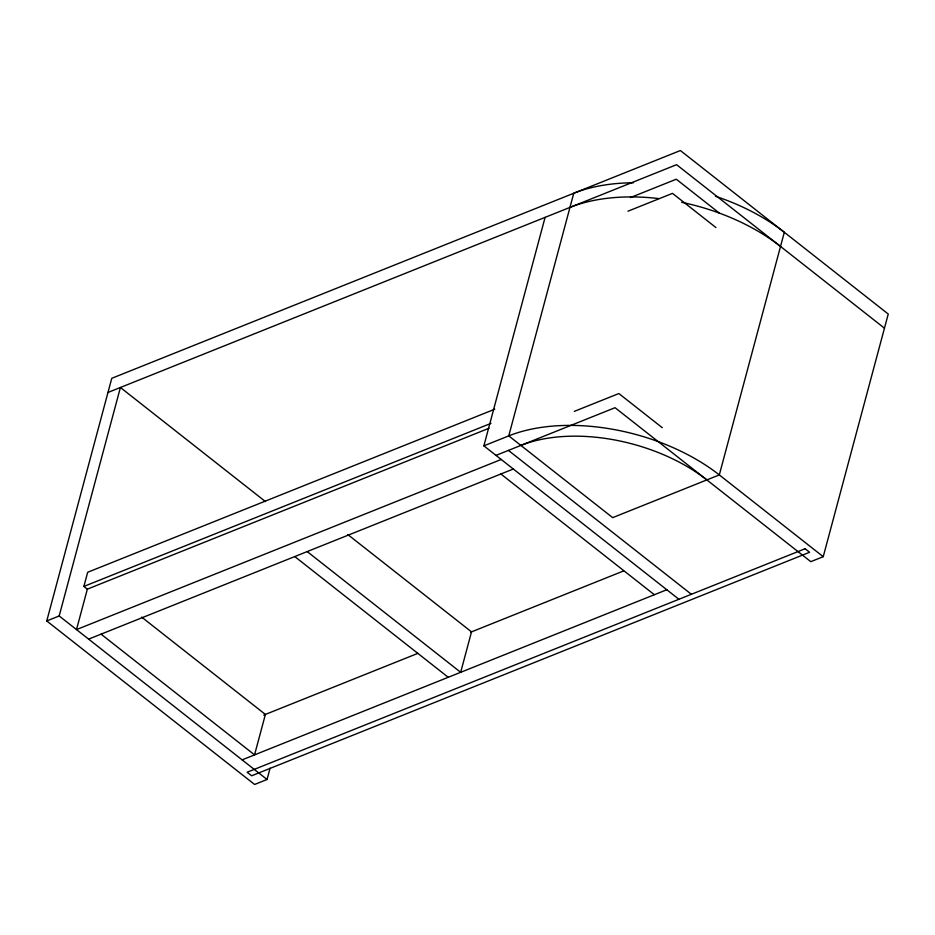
<?xml version="1.0" encoding="UTF-8"?>
<svg xmlns="http://www.w3.org/2000/svg" width="935" height="935" viewBox="0 0 935 935"><rect width="100%" height="100%" fill="white"/><g stroke="black" fill="none" stroke-linecap="round" stroke-linejoin="round"><path stroke-width="1.4" d="M270.075 768.196L267.059 779.486L254.612 784.465L46.75 620.957L111.768 378.313L680.388 150.535L888.25 314.043L823.232 556.687L810.797 561.666L615.055 407.695L496.006 455.38M46.75 620.957L59.185 615.966L120.405 387.487L265.458 501.592M489.04 428.242L87.341 589.155L83.881 586.432L87.68 572.278L494.779 409.203M87.341 589.155L76.506 629.594L501.195 459.471M678.927 599.277L483.874 445.843L545.093 217.364M107.969 392.466L676.589 164.689L884.463 328.197M630.389 197.589L676.274 179.216L719.716 213.39M627.946 211.205L672.487 193.37L715.929 227.544M83.881 586.432L490.992 423.356M483.874 445.843L508.757 435.885A152.405 86.324 15 0 1 719.307 474.922L823.232 556.687M574.312 411.377L618.853 393.542L662.296 427.716M88.638 639.131L513.327 469.008M263.764 715.088L417.957 653.32M470.702 632.189L623.54 570.969M242.107 759.863L666.795 589.74M508.441 450.401L691.362 594.286M500.88 473.998L654.36 594.718M347.808 534.563L471.509 631.861L460.675 672.312L307.194 551.58M294.759 556.559L448.239 677.291M141.688 617.135L265.388 714.433L254.554 754.872L101.073 634.152M59.185 615.966L267.059 779.486M520.877 445.422A134.617 76.249 15 0 1 706.86 479.912M569.976 207.395A152.405 86.324 15 0 1 658.287 198.512M681.65 202.299A152.405 86.324 15 0 1 780.526 246.443M633.498 182.769A152.405 86.324 15 0 0 573.763 193.241L508.757 435.885L612.682 517.639L719.307 474.922L784.313 232.289A152.405 86.324 15 0 0 715.427 196.245M805.082 548.74L247.132 772.24L251.632 775.793L809.593 552.281L805.082 548.74"/></g></svg>
